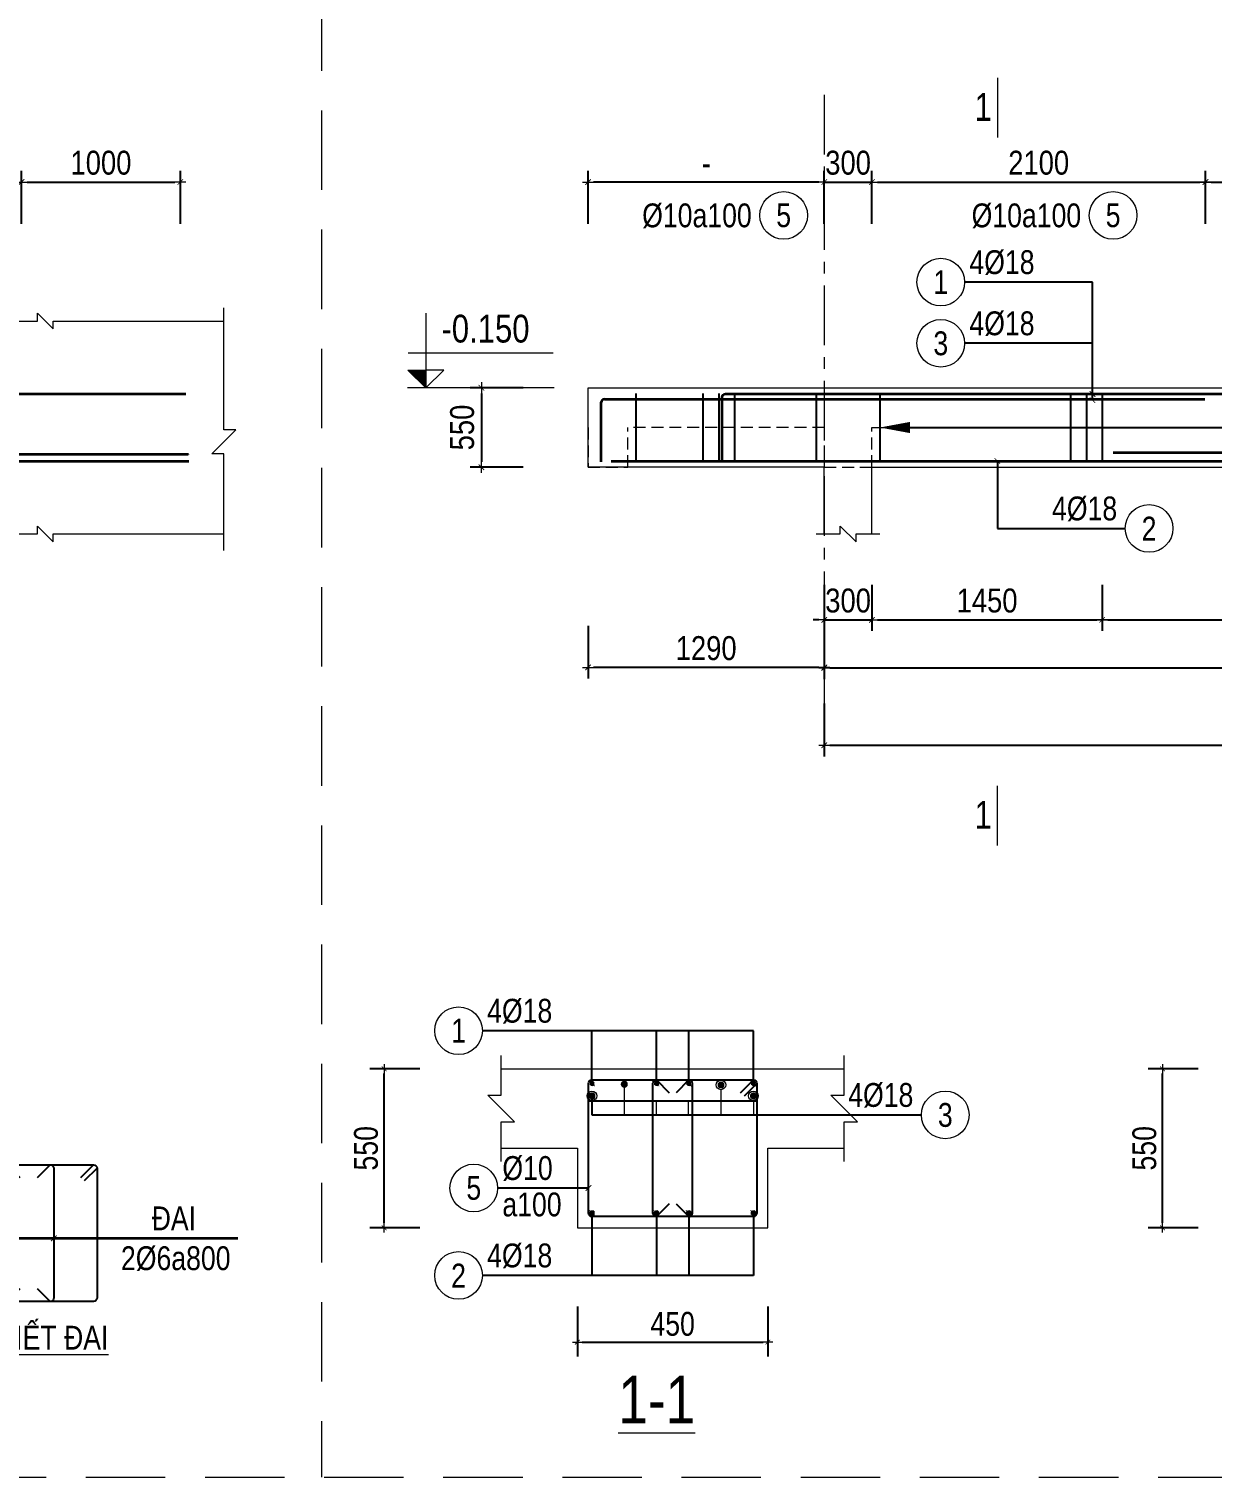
# Model space of a CAD drawing. Header units: millimetres. Extents: x 397144 to 10081729, y 99180 to 1327802.
# Drawn here: x 4934387 to 4941835, y 698151 to 707265 of the extents above; entities that cross this region are included whole.
import ezdxf
from ezdxf.enums import TextEntityAlignment as Align

# ---------------------------------------------------------------- set-up
doc = ezdxf.new("R2010")
doc.units = ezdxf.units.MM
doc.header["$PDSIZE"] = -10
doc.linetypes.add('CENTER', pattern=[2, 1.25, -0.25, 0.25, -0.25])
doc.linetypes.add('HIDDEN', pattern=[0.375, 0.25, -0.125])
doc.layers.get('0').update_dxf_attribs({"linetype": 'CONTINUOUS'})
doc.layers.get('Defpoints').update_dxf_attribs({"color": 12, "linetype": 'CONTINUOUS'})
for name, color, linetype, lineweight in [('kata_dim', 8, 'CONTINUOUS', 13), ('kata_grid', 8, 'CENTER', 13), ('kata_net khuat', 9, 'HIDDEN', 5), ('kata_net manh', 8, 'CONTINUOUS', 5), ('kata_net thay', 4, 'CONTINUOUS', 20), ('kata_text', 7, 'CONTINUOUS', 20), ('kata_thep chu', 1, 'CONTINUOUS', 35), ('kata_thep dai', 220, 'CONTINUOUS', 25)]:
    doc.layers.add(name, color=color, linetype=linetype, lineweight=lineweight)
doc.styles.add('kata_text', font='arial.ttf', dxfattribs={"width": 0.8})
doc.styles.add('Star-HelCon', font='VHELVCN_0.TTF')
doc.dimstyles.new('kata_dim_30', dxfattribs={"dimscale": 60, "dimtxt": 2.5, "dimasz": 0.5, "dimexe": 1.5, "dimexo": 2.5, "dimtad": 1, "dimdec": 0, "dimlfac": 0.5, "dimzin": 0, "dimdsep": 46, "dimtxsty": 'kata_text', "dimblk": 'kata_block_ArchTick', "dimcen": 0.09, "dimdle": 1.2, "dimclrd": 8, "dimclre": 8, "dimclrt": 3, "dimadec": 0, "dimazin": 0, "dimtfac": 1, "dimtdec": 0, "dimtix": 1, "dimtofl": 0, "dimtmove": 0, "dimatfit": 3, "dimfxl": 3.75, "dimfxlon": 1, "dimtolj": 1, "dimtzin": 0, "dimarcsym": 0})
doc.dimstyles.new('kata_dim_70', dxfattribs={"dimscale": 70, "dimtxt": 2.15, "dimasz": 0.5, "dimexe": 1, "dimexo": 2, "dimtad": 1, "dimdec": 0, "dimrnd": 5, "dimzin": 0, "dimdsep": 46, "dimtxsty": 'Star-HelCon', "dimblk": 'kata_block_ArchTick', "dimcen": 0.09, "dimdle": 1.2, "dimclrd": 8, "dimclre": 8, "dimclrt": 3, "dimadec": 0, "dimazin": 0, "dimtfac": 1, "dimtdec": 0, "dimtix": 1, "dimtmove": 2, "dimatfit": 3, "dimfxl": 3.75, "dimfxlon": 1, "dimtolj": 1, "dimtzin": 0, "dimarcsym": 0})
doc.dimstyles.new('kata_rai_thep', dxfattribs={"dimtxt": 2, "dimasz": 1, "dimexe": 0, "dimexo": 0, "dimtad": 1, "dimdec": 0, "dimzin": 12, "dimdsep": 46, "dimtxsty": 'kata_text', "dimblk": 'kata_block_RUNTIC', "dimcen": 0, "dimse1": 1, "dimse2": 1, "dimclrd": 6, "dimclre": 6, "dimclrt": 7, "dimadec": 0, "dimazin": 3, "dimtfac": 1, "dimtdec": 0, "dimtmove": 2, "dimatfit": 3, "dimldrblk": 'kata_block_LEADERTIC', "dimfxl": 1, "dimtolj": 1, "dimtzin": 0, "dimlwd": -1, "dimlwe": -1, "dimarcsym": 0})

# ---------------------------------------------------------------- blocks, each defined once
blk = doc.blocks.new('kata_block_ArchTick')
at = {"color": 8}
blk.add_line((1, 0), (-1, 0), dxfattribs=at)
at = {"color": 8, "const_width": 0.15}
blk.add_lwpolyline([(-0.5, -0.5), (0.5, 0.5)], dxfattribs=at)
blk = doc.blocks.new('*D520')
at = {"layer": 'Defpoints', "color": 0, "transparency": 16777216}
for p in [(4935339.943235187, 706301.5012296885), (4935339.943235187, 705426.5012296885), (4934339.943235187, 705006.5012296885)]:
    blk.add_point(p, dxfattribs=at)
at = {"layer": 'kata_dim', "color": 8, "lineweight": -2, "transparency": 16777216}
for p, q in [((4934339.943235187, 706039.0012296885), (4934339.943235187, 706371.5012296885)), ((4934374.943235187, 706301.5012296885), (4935304.943235187, 706301.5012296885)), ((4935339.943235187, 706039.0012296885), (4935339.943235187, 706371.5012296885))]:
    blk.add_line(p, q, dxfattribs=at)
at = {"layer": 'kata_dim', "color": 8, "lineweight": -2, "transparency": 16777216, "xscale": 35, "yscale": 35, "zscale": 35, "rotation": 180}
blk.add_blockref('kata_block_ArchTick', (4934339.943235187, 706301.5012296885), dxfattribs=at)
at = {"layer": 'kata_dim', "color": 8, "lineweight": -2, "transparency": 16777216, "xscale": 35, "yscale": 35, "zscale": 35}
blk.add_blockref('kata_block_ArchTick', (4935339.943235187, 706301.5012296885), dxfattribs=at)
at = {"layer": 'kata_dim', "color": 3, "transparency": 16777216, "insert": (4934839.943235187, 706422.1065630219), "char_height": 150.5, "attachment_point": 5, "style": 'Star-HelCon'}
blk.add_mtext('\\A1;1000', dxfattribs=at)
blk = doc.blocks.new('*D534')
at = {"layer": 'Defpoints', "color": 0, "transparency": 16777216}
for p in [(4939693.582576204, 706301.5012296885), (4939393.582576204, 705006.5012296885), (4939693.582576204, 705006.5012296885)]:
    blk.add_point(p, dxfattribs=at)
at = {"layer": 'kata_dim', "color": 8, "lineweight": -2, "transparency": 16777216}
for p, q in [((4939358.582576204, 706301.5012296885), (4939323.582576204, 706301.5012296885)), ((4939393.582576204, 706039.0012296885), (4939393.582576204, 706371.5012296885)), ((4939393.582576204, 706301.5012296885), (4939693.582576204, 706301.5012296885)), ((4939693.582576204, 706039.0012296885), (4939693.582576204, 706371.5012296885)), ((4939728.582576204, 706301.5012296885), (4939763.582576204, 706301.5012296885))]:
    blk.add_line(p, q, dxfattribs=at)
at = {"layer": 'kata_dim', "color": 8, "lineweight": -2, "transparency": 16777216, "xscale": 35, "yscale": 35, "zscale": 35}
blk.add_blockref('kata_block_ArchTick', (4939393.582576204, 706301.5012296885), dxfattribs=at)
at = {"layer": 'kata_dim', "color": 8, "lineweight": -2, "transparency": 16777216, "xscale": 35, "yscale": 35, "zscale": 35, "rotation": 180}
blk.add_blockref('kata_block_ArchTick', (4939693.582576204, 706301.5012296885), dxfattribs=at)
at = {"layer": 'kata_dim', "color": 3, "transparency": 16777216, "insert": (4939543.582576204, 706422.1065630219), "char_height": 150.5, "attachment_point": 5, "style": 'Star-HelCon'}
blk.add_mtext('\\A1;300', dxfattribs=at)
blk = doc.blocks.new('*D535')
at = {"layer": 'Defpoints', "color": 0, "transparency": 16777216}
for p in [(4941793.582576204, 706301.5012296885), (4939693.582576204, 705006.5012296885), (4941793.582576204, 705006.5012296885)]:
    blk.add_point(p, dxfattribs=at)
at = {"layer": 'kata_dim', "color": 8, "lineweight": -2, "transparency": 16777216}
for p, q in [((4939693.582576204, 706039.0012296885), (4939693.582576204, 706371.5012296885)), ((4939728.582576204, 706301.5012296885), (4941758.582576204, 706301.5012296885)), ((4941793.582576204, 706039.0012296885), (4941793.582576204, 706371.5012296885))]:
    blk.add_line(p, q, dxfattribs=at)
at = {"layer": 'kata_dim', "color": 8, "lineweight": -2, "transparency": 16777216, "xscale": 35, "yscale": 35, "zscale": 35, "rotation": 180}
blk.add_blockref('kata_block_ArchTick', (4939693.582576204, 706301.5012296885), dxfattribs=at)
at = {"layer": 'kata_dim', "color": 8, "lineweight": -2, "transparency": 16777216, "xscale": 35, "yscale": 35, "zscale": 35}
blk.add_blockref('kata_block_ArchTick', (4941793.582576204, 706301.5012296885), dxfattribs=at)
at = {"layer": 'kata_dim', "color": 3, "transparency": 16777216, "insert": (4940743.582576204, 706422.1065630219), "char_height": 150.5, "attachment_point": 5, "style": 'Star-HelCon'}
blk.add_mtext('\\A1;2100', dxfattribs=at)
blk = doc.blocks.new('*D536')
at = {"layer": 'Defpoints', "color": 0, "transparency": 16777216}
for p in [(4944942.069798553, 706301.5012296885), (4941793.582576204, 705006.5012296885), (4944942.069798553, 705006.5012296885)]:
    blk.add_point(p, dxfattribs=at)
at = {"layer": 'kata_dim', "color": 8, "lineweight": -2, "transparency": 16777216}
for p, q in [((4941793.582576204, 706039.0012296885), (4941793.582576204, 706371.5012296885)), ((4941828.582576204, 706301.5012296885), (4944907.069798553, 706301.5012296885)), ((4944942.069798553, 706039.0012296885), (4944942.069798553, 706371.5012296885))]:
    blk.add_line(p, q, dxfattribs=at)
at = {"layer": 'kata_dim', "color": 8, "lineweight": -2, "transparency": 16777216, "xscale": 35, "yscale": 35, "zscale": 35, "rotation": 180}
blk.add_blockref('kata_block_ArchTick', (4941793.582576204, 706301.5012296885), dxfattribs=at)
at = {"layer": 'kata_dim', "color": 8, "lineweight": -2, "transparency": 16777216, "xscale": 35, "yscale": 35, "zscale": 35}
blk.add_blockref('kata_block_ArchTick', (4944942.069798553, 706301.5012296885), dxfattribs=at)
at = {"layer": 'kata_dim', "color": 3, "transparency": 16777216, "insert": (4943367.826187379, 706422.1065630219), "char_height": 150.5, "attachment_point": 5, "style": 'Star-HelCon'}
blk.add_mtext('\\A1;3150', dxfattribs=at)
blk = doc.blocks.new('*D538')
at = {"layer": 'Defpoints', "color": 0, "transparency": 16777216}
for p in [(4938164.918038581, 705006.5012296888), (4937234.918038623, 704506.5012296888), (4938164.918038581, 704506.5012296888)]:
    blk.add_point(p, dxfattribs=at)
at = {"layer": 'kata_dim', "color": 8, "lineweight": -2, "transparency": 16777216}
for p, q in [((4937497.418038623, 705006.5012296888), (4937164.918038623, 705006.5012296888)), ((4937234.918038623, 704971.5012296888), (4937234.918038623, 704541.5012296888)), ((4937497.418038623, 704506.5012296888), (4937164.918038623, 704506.5012296888))]:
    blk.add_line(p, q, dxfattribs=at)
at = {"layer": 'kata_dim', "color": 8, "lineweight": -2, "transparency": 16777216, "xscale": 35, "yscale": 35, "zscale": 35}
for p, rotation in [((4937234.918038623, 705006.5012296888), 90), ((4937234.918038623, 704506.5012296888), 270)]:
    blk.add_blockref('kata_block_ArchTick', p, dxfattribs=dict(at, rotation=rotation))
at = {"layer": 'kata_dim', "color": 3, "transparency": 16777216, "insert": (4937114.31270529, 704756.5012296872), "char_height": 150.5, "attachment_point": 5, "rotation": 90, "style": 'Star-HelCon'}
blk.add_mtext('\\A1;550', dxfattribs=at)
blk = doc.blocks.new('kata_block_CT')
blk.add_hatch(color=256).paths.add_polyline_path([(0, 1.596954857557648), (-1.612010908633238, 1.596954857557648), (0, 0)])
at = {"ltscale": 50}
h = blk.add_hatch(dxfattribs=at)
h.set_pattern_fill('ANSI31', color=8, scale=1.406250541793835, style=0)
h.set_pattern_definition([(45.00000000000001, (0, 5.456968210637569e-12), (-3.157122508925224, 3.157122508925225), [])])
h.paths.add_polyline_path([(0, 1.596954857557648), (0, 0), (1.612010908924276, 1.596954857557648)])
at = {"color": 8, "ltscale": 50}
for p, q in [((-1.592704896858777, 3.140833880479477), (11.46947077315417, 3.140833880479477)), ((11.56125648126181, 5.456968210637569e-12), (-1.63869572513795, 5.456968210637569e-12))]:
    blk.add_line(p, q, dxfattribs=at)
for points in [[(0, 6.69495074864426), (0, 0)], [(0, 0), (-1.612010908633238, 1.596954857557648), (0, 1.596954857557648)], [(0, 0), (1.612010908924276, 1.596954857557648), (0, 1.596954857557648)]]:
    blk.add_lwpolyline(points, dxfattribs=at)
at = {"color": 3, "style": 'kata_text', "width": 0.8}
blk.add_attdef('CT', (1.409564409346785, 4.068271311703938), '', height=2.5, dxfattribs=at)
blk = doc.blocks.new('*D539')
at = {"layer": 'Defpoints', "color": 0, "transparency": 16777216}
for p in [(4939393.582576204, 703906.0145763941), (4939693.582576204, 703906.0145763941), (4939693.582576204, 703546.0145763941)]:
    blk.add_point(p, dxfattribs=at)
at = {"layer": 'kata_dim', "color": 8, "lineweight": -2, "transparency": 16777216}
for p, q in [((4939393.582576204, 703766.0145763941), (4939393.582576204, 703476.0145763941)), ((4939693.582576204, 703766.0145763941), (4939693.582576204, 703476.0145763941)), ((4939358.582576204, 703546.0145763941), (4939323.582576204, 703546.0145763941)), ((4939393.582576204, 703546.0145763941), (4939693.582576204, 703546.0145763941)), ((4939728.582576204, 703546.0145763941), (4939763.582576204, 703546.0145763941))]:
    blk.add_line(p, q, dxfattribs=at)
at = {"layer": 'kata_dim', "color": 8, "lineweight": -2, "transparency": 16777216, "xscale": 35, "yscale": 35, "zscale": 35}
blk.add_blockref('kata_block_ArchTick', (4939393.582576204, 703546.0145763941), dxfattribs=at)
at = {"layer": 'kata_dim', "color": 8, "lineweight": -2, "transparency": 16777216, "xscale": 35, "yscale": 35, "zscale": 35, "rotation": 180}
blk.add_blockref('kata_block_ArchTick', (4939693.582576204, 703546.0145763941), dxfattribs=at)
at = {"layer": 'kata_dim', "color": 3, "transparency": 16777216, "insert": (4939543.582576204, 703666.6199097275), "char_height": 150.5, "attachment_point": 5, "style": 'Star-HelCon'}
blk.add_mtext('\\A1;300', dxfattribs=at)
blk = doc.blocks.new('*D540')
at = {"layer": 'Defpoints', "color": 0, "transparency": 16777216}
for p in [(4950293.582576204, 704506.5012296885), (4939393.582576204, 704086.5012296885), (4950293.582576204, 702756.5012296885)]:
    blk.add_point(p, dxfattribs=at)
at = {"layer": 'kata_dim', "color": 8, "lineweight": -2, "transparency": 16777216}
for p, q in [((4939393.582576204, 703019.0012296885), (4939393.582576204, 702686.5012296885)), ((4950293.582576204, 703019.0012296885), (4950293.582576204, 702686.5012296885)), ((4939428.582576204, 702756.5012296885), (4950258.582576204, 702756.5012296885))]:
    blk.add_line(p, q, dxfattribs=at)
at = {"layer": 'kata_dim', "color": 8, "lineweight": -2, "transparency": 16777216, "xscale": 35, "yscale": 35, "zscale": 35, "rotation": 180}
blk.add_blockref('kata_block_ArchTick', (4939393.582576204, 702756.5012296885), dxfattribs=at)
at = {"layer": 'kata_dim', "color": 8, "lineweight": -2, "transparency": 16777216, "xscale": 35, "yscale": 35, "zscale": 35}
blk.add_blockref('kata_block_ArchTick', (4950293.582576204, 702756.5012296885), dxfattribs=at)
at = {"layer": 'kata_dim', "color": 3, "transparency": 16777216, "insert": (4944843.582576204, 702877.1065630219), "char_height": 150.5, "attachment_point": 5, "style": 'Star-HelCon'}
blk.add_mtext('\\A1;10900', dxfattribs=at)
blk = doc.blocks.new('kata_block_RUNTIC')
at = {"layer": 'kata_dim', "color": 6}
blk.add_line((0, 0.75), (0, -0.75), dxfattribs=at)
blk.add_lwpolyline([(0, 0, 0, 1, 0), (-2.69999999999709, 0, 1, 1, 0)], format="xyseb", dxfattribs=at)
blk = doc.blocks.new('*D541')
at = {"layer": 'Defpoints', "color": 6, "transparency": 16777216}
blk.add_line((4939813.582576204, 704756.5012296885), (4942273.582576204, 704756.5012296885), dxfattribs=at)
at = {"layer": 'Defpoints', "color": 0, "transparency": 16777216}
for p in [(4939743.582576204, 704756.5012296885), (4942343.582576204, 704756.5012296885), (4942343.582576204, 704756.5012296885)]:
    blk.add_point(p, dxfattribs=at)
at = {"layer": 'Defpoints', "color": 6, "transparency": 16777216, "xscale": 70, "yscale": 70, "zscale": 70, "rotation": 180}
blk.add_blockref('kata_block_RUNTIC', (4939743.582576204, 704756.5012296885), dxfattribs=at)
at = {"layer": 'Defpoints', "color": 6, "transparency": 16777216, "xscale": 70, "yscale": 70, "zscale": 70}
blk.add_blockref('kata_block_RUNTIC', (4942343.582576204, 704756.5012296885), dxfattribs=at)
blk = doc.blocks.new('kata_block_LEADERTIC')
at = {"layer": 'kata_dim', "color": 6}
blk.add_lwpolyline([(0, 0, 0, 1, 0), (-2.69999999999709, 0, 1, 1, 0)], format="xyseb", dxfattribs=at)
blk = doc.blocks.new('*U11')
blk.add_circle((2.5, 0), 2.5)
at = {"layer": 'kata_text', "color": 3, "style": 'kata_text', "width": 0.8}
blk.add_attdef('DK2', text='', height=2.5, dxfattribs=at).set_placement((-0.85, 0.8455043070534884), align=Align.RIGHT)
at = {"layer": 'kata_text', "color": 7, "style": 'kata_text', "width": 0.8}
blk.add_attdef('SH3', text='', height=2.5, dxfattribs=at).set_placement((2.5, 0), align=Align.MIDDLE)
blk = doc.blocks.new('*U14')
blk.add_circle((2.5, 0), 2.5)
at = {"layer": 'kata_text', "color": 3, "style": 'kata_text', "width": 0.8}
blk.add_attdef('DKKC2', text='', height=2.5, dxfattribs=at).set_placement((-0.85, -1.249999999999998), align=Align.RIGHT)
at = {"layer": 'kata_text', "color": 7, "style": 'kata_text', "width": 0.8}
blk.add_attdef('SH3', text='', height=2.5, dxfattribs=at).set_placement((2.5, 0), align=Align.MIDDLE)
blk = doc.blocks.new('kata_block_SECBAL')
at = {"color": 0, "linetype": 'ByBlock', "lineweight": -2}
blk.add_line((9.278846846427768e-07, 4.357142857143117), (0, -1), dxfattribs=at)
at = {"color": 0, "linetype": 'ByBlock', "lineweight": -2, "style": 'kata_text', "width": 0.8}
blk.add_attdef('DETAIL', text='', height=2.5, dxfattribs=at).set_placement((-0.4999587343882013, 1.749873724336794), align=Align.MIDDLE_RIGHT)
blk = doc.blocks.new('*U15')
at = {"color": 0, "linetype": 'ByBlock', "lineweight": -2}
blk.add_line((9.278846826760661e-07, -1), (1.966710793847991e-15, 4.357142857143117), dxfattribs=at)
at = {"color": 0, "linetype": 'ByBlock', "lineweight": -2, "style": 'kata_text', "width": 0.8}
blk.add_attdef('DETAIL', text='', height=2.5, dxfattribs=at).set_placement((-0.4999587343882013, 1.749873724336794), align=Align.MIDDLE_RIGHT)
blk = doc.blocks.new('*U12')
blk.add_circle((-2.5, 0), 2.5)
at = {"layer": 'kata_text', "color": 3, "style": 'kata_text', "width": 0.8}
blk.add_attdef('DK1', (0.5, 0.8455043070534884), '', height=2.5, dxfattribs=at)
at = {"layer": 'kata_text', "color": 7, "style": 'kata_text', "width": 0.8}
blk.add_attdef('SH2', text='', height=2.5, dxfattribs=at).set_placement((-2.5, 0), align=Align.MIDDLE)
blk = doc.blocks.new('*D545')
at = {"layer": 'Defpoints', "color": 0, "transparency": 16777216}
for p in [(4937906.644334938, 704506.5012296885), (4939393.582576204, 704429.386312315), (4937906.644334938, 703246.5012296885)]:
    blk.add_point(p, dxfattribs=at)
at = {"layer": 'kata_dim', "color": 8, "lineweight": -2, "transparency": 16777216}
for p, q in [((4937906.644334938, 703509.0012296885), (4937906.644334938, 703176.5012296885)), ((4939393.582576204, 703509.0012296885), (4939393.582576204, 703176.5012296885)), ((4939358.582576204, 703246.5012296885), (4937941.644334938, 703246.5012296885))]:
    blk.add_line(p, q, dxfattribs=at)
at = {"layer": 'kata_dim', "color": 8, "lineweight": -2, "transparency": 16777216, "xscale": 35, "yscale": 35, "zscale": 35, "rotation": 180}
blk.add_blockref('kata_block_ArchTick', (4937906.644334938, 703246.5012296885), dxfattribs=at)
at = {"layer": 'kata_dim', "color": 8, "lineweight": -2, "transparency": 16777216, "xscale": 35, "yscale": 35, "zscale": 35}
blk.add_blockref('kata_block_ArchTick', (4939393.582576204, 703246.5012296885), dxfattribs=at)
at = {"layer": 'kata_dim', "color": 3, "transparency": 16777216, "insert": (4938650.113455571, 703367.1065630219), "char_height": 150.5, "attachment_point": 5, "style": 'Star-HelCon'}
blk.add_mtext('\\A1;1290', dxfattribs=at)
blk = doc.blocks.new('*D546')
at = {"layer": 'Defpoints', "color": 0, "transparency": 16777216}
for p in [(4937906.644334938, 706301.5012296885), (4939393.582576204, 705006.5012296885), (4937906.644334938, 704756.5012296885)]:
    blk.add_point(p, dxfattribs=at)
at = {"layer": 'kata_dim', "color": 8, "lineweight": -2, "transparency": 16777216}
for p, q in [((4937906.644334938, 706039.0012296885), (4937906.644334938, 706371.5012296885)), ((4939358.582576204, 706301.5012296885), (4937941.644334938, 706301.5012296885)), ((4939393.582576204, 706039.0012296885), (4939393.582576204, 706371.5012296885))]:
    blk.add_line(p, q, dxfattribs=at)
at = {"layer": 'kata_dim', "color": 8, "lineweight": -2, "transparency": 16777216, "xscale": 35, "yscale": 35, "zscale": 35, "rotation": 180}
blk.add_blockref('kata_block_ArchTick', (4937906.644334938, 706301.5012296885), dxfattribs=at)
at = {"layer": 'kata_dim', "color": 8, "lineweight": -2, "transparency": 16777216, "xscale": 35, "yscale": 35, "zscale": 35}
blk.add_blockref('kata_block_ArchTick', (4939393.582576204, 706301.5012296885), dxfattribs=at)
at = {"layer": 'kata_dim', "color": 3, "transparency": 16777216, "insert": (4938650.113455571, 706420.5012296885), "char_height": 150.5, "attachment_point": 5, "style": 'Star-HelCon'}
blk.add_mtext('\\A1;-', dxfattribs=at)
blk = doc.blocks.new('*D549')
at = {"layer": 'Defpoints', "color": 0, "ltscale": 0.8, "transparency": 16777216}
for p in [(4939693.582576204, 703906.0145763941), (4941143.582576205, 703906.0145763941), (4941143.582576205, 703546.0145763941)]:
    blk.add_point(p, dxfattribs=at)
at = {"layer": 'kata_dim', "color": 8, "lineweight": -2, "ltscale": 0.8, "transparency": 16777216}
for p, q in [((4939693.582576204, 703766.0145763941), (4939693.582576204, 703476.0145763941)), ((4941143.582576205, 703766.0145763941), (4941143.582576205, 703476.0145763941)), ((4939728.582576204, 703546.0145763941), (4941108.582576205, 703546.0145763941))]:
    blk.add_line(p, q, dxfattribs=at)
at = {"layer": 'kata_dim', "color": 8, "lineweight": -2, "ltscale": 0.8, "transparency": 16777216, "xscale": 35, "yscale": 35, "zscale": 35, "rotation": 180}
blk.add_blockref('kata_block_ArchTick', (4939693.582576204, 703546.0145763941), dxfattribs=at)
at = {"layer": 'kata_dim', "color": 8, "lineweight": -2, "ltscale": 0.8, "transparency": 16777216, "xscale": 35, "yscale": 35, "zscale": 35}
blk.add_blockref('kata_block_ArchTick', (4941143.582576205, 703546.0145763941), dxfattribs=at)
at = {"layer": 'kata_dim', "color": 3, "ltscale": 0.8, "transparency": 16777216, "insert": (4940418.582576204, 703666.6199097275), "char_height": 150.5, "attachment_point": 5, "style": 'Star-HelCon'}
blk.add_mtext('\\A1;1450', dxfattribs=at)
blk = doc.blocks.new('*D550')
at = {"layer": 'Defpoints', "color": 0, "ltscale": 0.8, "transparency": 16777216}
for p in [(4941143.582576205, 703906.0145763941), (4945293.582576205, 703906.0145763941), (4945293.582576205, 703546.0145763941)]:
    blk.add_point(p, dxfattribs=at)
at = {"layer": 'kata_dim', "color": 8, "lineweight": -2, "ltscale": 0.8, "transparency": 16777216}
for p, q in [((4941143.582576205, 703766.0145763941), (4941143.582576205, 703476.0145763941)), ((4945293.582576205, 703766.0145763941), (4945293.582576205, 703476.0145763941)), ((4941178.582576205, 703546.0145763941), (4945258.582576205, 703546.0145763941))]:
    blk.add_line(p, q, dxfattribs=at)
at = {"layer": 'kata_dim', "color": 8, "lineweight": -2, "ltscale": 0.8, "transparency": 16777216, "xscale": 35, "yscale": 35, "zscale": 35, "rotation": 180}
blk.add_blockref('kata_block_ArchTick', (4941143.582576205, 703546.0145763941), dxfattribs=at)
at = {"layer": 'kata_dim', "color": 8, "lineweight": -2, "ltscale": 0.8, "transparency": 16777216, "xscale": 35, "yscale": 35, "zscale": 35}
blk.add_blockref('kata_block_ArchTick', (4945293.582576205, 703546.0145763941), dxfattribs=at)
at = {"layer": 'kata_dim', "color": 3, "ltscale": 0.8, "transparency": 16777216, "insert": (4943218.582576205, 703666.6199097275), "char_height": 150.5, "attachment_point": 5, "style": 'Star-HelCon'}
blk.add_mtext('\\A1;4150', dxfattribs=at)
blk = doc.blocks.new('*D552')
at = {"layer": 'Defpoints', "color": 0, "ltscale": 0.8, "transparency": 16777216}
for p in [(4946743.582576205, 703766.0145763941), (4939393.582576204, 703603.3694182129), (4946743.582576205, 703243.3694182129)]:
    blk.add_point(p, dxfattribs=at)
at = {"layer": 'kata_dim', "color": 8, "lineweight": -2, "ltscale": 0.8, "transparency": 16777216}
for p, q in [((4946743.582576205, 703505.8694182129), (4946743.582576205, 703173.3694182129)), ((4939393.582576204, 703463.3694182129), (4939393.582576204, 703173.3694182129)), ((4939428.582576204, 703243.3694182129), (4946708.582576205, 703243.3694182129))]:
    blk.add_line(p, q, dxfattribs=at)
at = {"layer": 'kata_dim', "color": 8, "lineweight": -2, "ltscale": 0.8, "transparency": 16777216, "xscale": 35, "yscale": 35, "zscale": 35, "rotation": 180}
blk.add_blockref('kata_block_ArchTick', (4939393.582576204, 703243.3694182129), dxfattribs=at)
at = {"layer": 'kata_dim', "color": 8, "lineweight": -2, "ltscale": 0.8, "transparency": 16777216, "xscale": 35, "yscale": 35, "zscale": 35}
blk.add_blockref('kata_block_ArchTick', (4946743.582576205, 703243.3694182129), dxfattribs=at)
at = {"layer": 'kata_dim', "color": 3, "ltscale": 0.8, "transparency": 16777216, "insert": (4943068.582576204, 703363.9747515463), "char_height": 150.5, "attachment_point": 5, "style": 'Star-HelCon'}
blk.add_mtext('\\A1;7350', dxfattribs=at)
blk = doc.blocks.new('*D548')
at = {"layer": 'Defpoints', "color": 0, "transparency": 16777216}
for p in [(4937839.138382277, 699720.247850758), (4939039.138382277, 699720.247850758), (4939039.138382277, 699000.247850758)]:
    blk.add_point(p, dxfattribs=at)
at = {"layer": 'kata_dim', "color": 8, "lineweight": -2, "transparency": 16777216}
for p, q in [((4937839.138382277, 699225.247850758), (4937839.138382277, 698910.247850758)), ((4939039.138382277, 699225.247850758), (4939039.138382277, 698910.247850758)), ((4937869.138382277, 699000.247850758), (4939009.138382277, 699000.247850758))]:
    blk.add_line(p, q, dxfattribs=at)
at = {"layer": 'kata_dim', "color": 8, "lineweight": -2, "transparency": 16777216, "xscale": 30, "yscale": 30, "zscale": 30, "rotation": 180}
blk.add_blockref('kata_block_ArchTick', (4937839.138382277, 699000.247850758), dxfattribs=at)
at = {"layer": 'kata_dim', "color": 8, "lineweight": -2, "transparency": 16777216, "xscale": 30, "yscale": 30, "zscale": 30}
blk.add_blockref('kata_block_ArchTick', (4939039.138382277, 699000.247850758), dxfattribs=at)
at = {"layer": 'kata_dim', "color": 3, "transparency": 16777216, "insert": (4938439.138382277, 699114.3337989163), "char_height": 150, "attachment_point": 5, "style": 'kata_text'}
blk.add_mtext('\\A1;450', dxfattribs=at)
blk = doc.blocks.new('kata_block_TD')
at = {"color": 6, "linetype": 'ByBlock', "lineweight": -2, "style": 'kata_text', "width": 0.8}
blk.add_attdef('SECTDET2', text='', height=5, dxfattribs=at).set_placement((0, 7.970649532882817), align=Align.CENTER)
at = {"color": 0, "linetype": 'ByBlock', "lineweight": -2, "style": 'kata_text', "width": 0.8}
blk.add_attdef('SECTDET1', text='', height=5, dxfattribs=at).set_placement((0, 1.470649532882817), align=Align.CENTER)
at = {"color": 3, "lineweight": 25, "style": 'kata_text', "width": 0.8}
blk.add_attdef('SSCALE', text='', height=2.5, dxfattribs=at).set_placement((0, -3.998868953555331), align=Align.CENTER)
blk = doc.blocks.new('*D531')
at = {"layer": 'Defpoints', "color": 0, "transparency": 16777216}
for p in [(4936623.138382294, 700720.2478507583), (4937839.138382279, 700720.2478507583), (4937839.138382279, 699720.2478507583)]:
    blk.add_point(p, dxfattribs=at)
at = {"layer": 'kata_dim', "color": 8, "lineweight": -2, "transparency": 16777216}
for p, q in [((4936848.138382294, 700720.2478507583), (4936533.138382294, 700720.2478507583)), ((4936623.138382294, 699750.2478507583), (4936623.138382294, 700690.2478507583)), ((4936848.138382294, 699720.2478507583), (4936533.138382294, 699720.2478507583))]:
    blk.add_line(p, q, dxfattribs=at)
at = {"layer": 'kata_dim', "color": 8, "lineweight": -2, "transparency": 16777216, "xscale": 30, "yscale": 30, "zscale": 30}
for p, rotation in [((4936623.138382294, 700720.2478507583), 90), ((4936623.138382294, 699720.2478507583), 270)]:
    blk.add_blockref('kata_block_ArchTick', p, dxfattribs=dict(at, rotation=rotation))
at = {"layer": 'kata_dim', "color": 3, "transparency": 16777216, "insert": (4936509.052434135, 700220.2478507567), "char_height": 150, "attachment_point": 5, "rotation": 90, "style": 'kata_text'}
blk.add_mtext('\\A1;550', dxfattribs=at)
blk = doc.blocks.new('kata_block_THEP')
at = {"layer": 'kata_thep chu', "color": 0}
for p, q in [((-0.5, 0), (0.5, 0)), ((-0.3535533905960619, 0.353553390592424), (0.3535533905960619, -0.353553390592424)), ((0.3535533905960619, 0.353553390592424), (-0.3535533905960619, -0.353553390592424)), ((0, 0.5), (0, -0.5))]:
    blk.add_line(p, q, dxfattribs=at)
at = {"layer": 'kata_thep chu', "color": 0, "const_width": 0.08333333333333334}
blk.add_lwpolyline([(-0.5, -1.818989403545856e-12, 1), (0.5000000000145519, -1.818989403545856e-12, 1), (-0.5, -1.818989403545856e-12, 1)], format="xyb", dxfattribs=at)
blk = doc.blocks.new('*U13')
blk.add_circle((-2.5, 0), 2.5)
at = {"layer": 'kata_text', "color": 3, "style": 'kata_text', "width": 0.8}
for tag, p in [('DK1', (0.5, 0.8455043070534884)), ('KC1', (0.5, -2.972544307831413))]:
    blk.add_attdef(tag, p, '', height=2.5, dxfattribs=at)
at = {"layer": 'kata_text', "color": 7, "style": 'kata_text', "width": 0.8}
blk.add_attdef('SH2', text='', height=2.5, dxfattribs=at).set_placement((-2.5, 0), align=Align.MIDDLE)
blk = doc.blocks.new('*D530')
at = {"layer": 'Defpoints', "color": 0, "transparency": 16777216}
for p in [(4941523.400187341, 700720.2478507583), (4942739.400187326, 700720.2478507583), (4942739.400187326, 699720.2478507583)]:
    blk.add_point(p, dxfattribs=at)
at = {"layer": 'kata_dim', "color": 8, "lineweight": -2, "transparency": 16777216}
for p, q in [((4941748.400187341, 700720.2478507583), (4941433.400187341, 700720.2478507583)), ((4941523.400187341, 699750.2478507583), (4941523.400187341, 700690.2478507583)), ((4941748.400187341, 699720.2478507583), (4941433.400187341, 699720.2478507583))]:
    blk.add_line(p, q, dxfattribs=at)
at = {"layer": 'kata_dim', "color": 8, "lineweight": -2, "transparency": 16777216, "xscale": 30, "yscale": 30, "zscale": 30}
for p, rotation in [((4941523.400187341, 700720.2478507583), 90), ((4941523.400187341, 699720.2478507583), 270)]:
    blk.add_blockref('kata_block_ArchTick', p, dxfattribs=dict(at, rotation=rotation))
at = {"layer": 'kata_dim', "color": 3, "transparency": 16777216, "insert": (4941409.314239182, 700220.2478507567), "char_height": 150, "attachment_point": 5, "rotation": 90, "style": 'kata_text'}
blk.add_mtext('\\A1;550', dxfattribs=at)
blk = doc.blocks.new('ct dai')
at = {"layer": 'kata_thep dai'}
for points in [[(3878222.79751323, -233111.3542104892), (3878302.79751323, -233031.3542104892, -0.414213562), (3878324.79751323, -233053.3542104892), (3878324.79751323, -233869.3542104892, -0.414213562), (3878302.79751323, -233891.3542104892), (3877486.79751323, -233891.3542104892, -0.414213562), (3877464.79751323, -233869.3542104892), (3877464.79751323, -233053.3542104892, -0.414213562), (3877486.79751323, -233031.3542104892), (3878302.79751323, -233031.3542104892, -0.414213562), (3878324.79751323, -233053.3542104892), (3878244.79751323, -233133.3542104892)], [(3877838.79751323, -233811.3542104892), (3877758.797513244, -233891.3542104892), (3877758.797513229, -233891.3542104892, -0.414213562), (3877736.797513229, -233869.3542104892), (3877736.797513229, -233053.3542104892, -0.414213562), (3877758.797513229, -233031.3542104892), (3877758.797513244, -233031.3542104892), (3877838.79751323, -233111.3542104891)], [(3878030.797513229, -233031.3542104892), (3878030.797513229, -233031.3542104892, -0.414213562), (3878052.797513229, -233053.3542104892), (3878052.797513229, -233869.3542104892, -0.414213562), (3878030.797513229, -233891.3542104892), (3878030.797513216, -233891.3542104892), (3877950.797513229, -233811.3542104892)], [(3877950.797513229, -233111.3542104891), (3878030.797513215, -233031.3542104891), (3878030.797513229, -233031.3542104892, -0.414213562), (3878052.797513229, -233053.3542104892), (3878052.797513229, -233053.3542104892)]]:
    blk.add_lwpolyline(points, format="xyb", dxfattribs=at)
at = {"layer": 'kata_text', "color": 3, "style": 'kata_text', "width": 0.8}
for s, p in [('ĐAI DẦM', (3876628.292, -233443.6895)), ('ĐAI', (3878668.859789761, -233443.6895)), ('2%%C6a800', (3878475.682289761, -233694.3863247983))]:
    blk.add_text(s, height=150, dxfattribs=at).set_placement(p)
at = {"layer": 'kata_text', "style": 'kata_text', "width": 0.8}
blk.add_text('%%UCHI TIẾT ĐAI', height=150, dxfattribs=at).set_placement((3877372.087289761, -234194.5625))
at = {"layer": 'kata_net manh'}
for points in [[(3877464.79751323, -233494.2937104892), (3876577.440513229, -233494.2937104892)], [(3877736.797513229, -233494.2937104892), (3878896.15451323, -233494.2937104892)], [(3878052.797513229, -233494.2937104892), (3879212.15451323, -233494.2937104892)]]:
    blk.add_leader(points, dimstyle='kata_dim_70', override={"dimasz": 0.5, "dimldrblk": 'ArchTick'}, dxfattribs=at)

msp = doc.modelspace()

# ---------------------------------------------------------------- linework, layer by layer
at = {"layer": 'kata_dim'}
for points in [[(4934289.943235187, 705426.5012296885), (4934439.943235187, 705426.5012296885), (4934439.943235187, 705476.5012296885), (4934539.943235187, 705376.5012296885), (4934539.943235187, 705426.5012296885), (4935613.36208217, 705426.5012296885)], [(4935613.36208217, 703982.1898483625), (4935613.36208217, 704591.2571721682), (4935538.36208217, 704591.2571721682), (4935688.36208217, 704741.2571721682), (4935613.36208217, 704741.2571721682), (4935613.36208217, 705508.8948483625)], [(4934289.943235187, 704086.5012296885), (4934439.943235187, 704086.5012296885), (4934439.943235187, 704136.5012296885), (4934539.943235187, 704036.5012296885), (4934539.943235187, 704086.5012296885), (4934782.694580955, 704086.5012296885)], [(4934289.943235187, 704086.5012296885), (4934439.943235187, 704086.5012296885), (4934439.943235187, 704136.5012296885), (4934539.943235187, 704036.5012296885), (4934539.943235187, 704086.5012296885), (4935613.36208217, 704086.5012296885)], [(4939343.582576204, 704086.5012296885), (4939493.582576204, 704086.5012296885), (4939493.582576204, 704136.5012296885), (4939593.582576204, 704036.5012296885), (4939593.582576204, 704086.5012296885), (4939743.582576204, 704086.5012296885)], [(4937359.138382277, 700136.9145174245), (4937359.138382277, 700386.9145174245), (4937442.471715611, 700386.9145174245), (4937275.805048944, 700553.5811840913), (4937359.138382277, 700553.5811840913), (4937359.138382277, 700803.5811840913)], [(4939519.138382277, 700136.9145174245), (4939519.138382277, 700386.9145174245), (4939602.471715611, 700386.9145174245), (4939435.805048944, 700553.5811840913), (4939519.138382277, 700553.5811840913), (4939519.138382277, 700803.5811840913)]]:
    msp.add_lwpolyline(points, dxfattribs=at)
at = {"layer": 'kata_grid', "ltscale": 300}
msp.add_line((4939393.582576204, 706849.8270387885), (4939393.582576204, 702674.8270387885), dxfattribs=at)
at = {"layer": 'kata_net khuat', "ltscale": 2000}
msp.add_line((4936227.664150739, 707501.8721892706), (4936227.664150739, 698151.2732299182), dxfattribs=at)
at = {"layer": 'kata_net khuat', "ltscale": 300}
for p, q in [((4937906.644334938, 705006.5012296885), (4938156.644334938, 705006.5012296885)), ((4939393.582576204, 705006.5012296885), (4939693.582576204, 705006.5012296885)), ((4939393.582576204, 704756.5012296885), (4938156.644334938, 704756.5012296885)), ((4939693.582576204, 704756.5012296885), (4950293.582576204, 704756.5012296885))]:
    msp.add_line(p, q, dxfattribs=at)
for points in [[(4937906.644334938, 704756.5012296885), (4937906.644334938, 704506.5012296885), (4938156.644334938, 704506.5012296885), (4938156.644334938, 704756.5012296885)], [(4939393.582576204, 704756.5012296885), (4939393.582576204, 704506.5012296885), (4939693.582576204, 704506.5012296885), (4939693.582576204, 704756.5012296885)]]:
    msp.add_lwpolyline(points, dxfattribs=at)
at = {"layer": 'kata_net khuat', "ltscale": 2000}
msp.add_lwpolyline([(4907745.118545927, 698151.2732299182), (4956380.013737049, 698151.2732299182)], dxfattribs=at)
at = {"layer": 'kata_net manh'}
for p, q in [((4938134.138382291, 700623.6312042807), (4938134.138382291, 700430.247850758)), ((4938743.138382291, 700589.0217042809), (4938743.138382291, 700430.247850758)), ((4937931.138382277, 700520.247850758), (4937931.138382277, 700430.247850758)), ((4938336.006605582, 700520.247850758), (4938336.006605582, 700430.247850758)), ((4938537.033605582, 700520.247850758), (4938537.033605582, 700430.247850758)), ((4938947.138382277, 700520.247850758), (4938947.138382277, 700430.247850758))]:
    msp.add_line(p, q, dxfattribs=at)
for centre in [(4938743.138382291, 700619.0217042809), (4937931.138382277, 700550.247850758), (4938947.138382277, 700550.247850758)]:
    msp.add_circle(centre, 30, dxfattribs=at)
at = {"layer": 'kata_net thay'}
for p, q in [((4939393.582576204, 705006.5012296885), (4946743.582576206, 705006.5012296885)), ((4937359.138382277, 700720.247850758), (4939519.138382277, 700720.247850758))]:
    msp.add_line(p, q, dxfattribs=at)
for points in [[(4939393.582576204, 704086.5012296885), (4939393.582576204, 704506.5012296885), (4937906.644334938, 704506.5012296885), (4937906.644334938, 705006.5012296885), (4939393.582576204, 705006.5012296885)], [(4939693.582576204, 704086.5012296885), (4939693.582576204, 704506.5012296885), (4946743.582576205, 704506.5012296885)], [(4937359.138382277, 700220.247850758), (4937839.138382277, 700220.247850758), (4937839.138382277, 699720.247850758), (4939039.138382277, 699720.247850758), (4939039.138382277, 700220.247850758), (4939519.138382277, 700220.247850758)]]:
    msp.add_lwpolyline(points, dxfattribs=at)
at = {"layer": 'kata_thep chu'}
for p, q in [((4938009.649777453, 704935.2283136221), (4941790.457824035, 704935.228313622)), ((4937989.649777453, 704540.1959322961), (4937989.649777453, 704915.2283136221)), ((4945293.582576205, 704596.7468483637), (4941212.354751127, 704596.7468483634)), ((4921047.539157446, 704545.5012296885), (4935393.217406166, 704545.5012296884)), ((4938051.178498463, 704545.5012296885), (4953196.856747183, 704545.5012296884))]:
    msp.add_line(p, q, dxfattribs=at)
at = {"layer": 'kata_thep chu', "flags": 128}
for points in [[(4920948.004993921, 704540.6371365588), (4920948.004993921, 704947.5012296885, -0.414213562236706), (4920968.004993932, 704967.501229689), (4935374.943235187, 704967.501229689)], [(4938751.644334938, 704540.6371365588), (4938751.644334938, 704947.5012296885, -0.414213562236706), (4938771.64433495, 704967.501229689), (4953178.582576204, 704967.501229689)], [(4935388.026943526, 704587.5743120868), (4935388.026943526, 704587.5743120868, -0.4142135619963204), (4935388.026943526, 704587.5743120868), (4932134.565821398, 704587.5743120868)]]:
    msp.add_lwpolyline(points, format="xyb", dxfattribs=at)
at = {"layer": 'kata_thep chu'}
msp.add_arc((4938009.649777466, 704915.228313609), 20.00000001257285, 90, 179.9999999733196, dxfattribs=at)
at = {"layer": 'kata_thep dai', "ltscale": 52.5}
for p, q in [((4938206.644334938, 704971.5012296885), (4938206.644334938, 704541.5012296885)), ((4938629.297394723, 704971.5012296885), (4938629.297394723, 704541.5012296885)), ((4938729.297394723, 704971.5012296885), (4938729.297394723, 704541.5012296885)), ((4938829.297394723, 704971.5012296885), (4938829.297394723, 704541.5012296885)), ((4939343.582576204, 704971.5012296885), (4939343.582576204, 704541.5012296885)), ((4939743.582576204, 704971.5012296885), (4939743.582576204, 704541.5012296885)), ((4940943.582576204, 704971.5012296885), (4940943.582576204, 704541.5012296885)), ((4941043.582576204, 704971.5012296885), (4941043.582576204, 704541.5012296885)), ((4941143.582576204, 704971.5012296885), (4941143.582576204, 704541.5012296885))]:
    msp.add_line(p, q, dxfattribs=at)
at = {"layer": 'kata_thep dai'}
msp.add_line((4937909.138382277, 700519.0317042809), (4938969.138382277, 700519.0317042809), dxfattribs=at)
for points in [[(4938867.138382277, 700570.247850758), (4938947.138382277, 700650.247850758, -0.414213562), (4938969.138382277, 700628.247850758), (4938969.138382277, 699812.247850758, -0.414213562), (4938947.138382277, 699790.247850758), (4937931.138382277, 699790.247850758, -0.414213562), (4937909.138382277, 699812.247850758), (4937909.138382277, 700628.247850758, -0.414213562), (4937931.138382277, 700650.247850758), (4938947.138382277, 700650.247850758, -0.414213562), (4938969.138382277, 700628.247850758), (4938889.138382277, 700548.247850758)], [(4938417.138382292, 699870.2478507579), (4938337.138382305, 699790.247850758), (4938337.13838229, 699790.247850758, -0.414213562), (4938315.13838229, 699812.247850758), (4938315.13838229, 700628.247850758, -0.414213562), (4938337.13838229, 700650.247850758), (4938337.138382305, 700650.247850758), (4938417.138382292, 700570.247850758)], [(4938461.138382263, 699870.2478507579), (4938541.13838225, 699790.247850758), (4938541.138382264, 699790.247850758, 0.414213562), (4938563.138382264, 699812.247850758), (4938563.138382264, 700628.247850758, 0.414213562), (4938541.138382264, 700650.247850758), (4938541.13838225, 700650.247850758), (4938461.138382263, 700570.247850758)]]:
    msp.add_lwpolyline(points, format="xyb", dxfattribs=at)

# ---------------------------------------------------------------- block references
at = {"layer": 'kata_dim', "color": 2, "xscale": 70, "yscale": 70, "zscale": 70}
for name, p in [('kata_block_SECBAL', (4940483.582576204, 706651.5012296885)), ('*U15', (4940483.582576204, 702196.5012296885))]:
    msp.add_blockref(name, p, dxfattribs=at).add_auto_attribs({'DETAIL': '1'})
at = {"layer": 'kata_net manh', "xscale": 60, "yscale": 60, "zscale": 60}
for name, p, values in [('*U14', (4938988.049275894, 706091.5012296885), {'SH3': '5', 'DKKC2': '%%C10a100'}), ('*U14', (4941062.094422884, 706091.5012296885), {'SH3': '5', 'DKKC2': '%%C10a100'}), ('*U12', (4940277.302261822, 705671.5012296885), {'SH2': '1', 'DK1': '4%%C18'}), ('*U12', (4940277.302261822, 705286.5012296885), {'SH2': '3', 'DK1': '4%%C18'}), ('*U11', (4941288.582576204, 704121.5012296885), {'SH3': '2', 'DK2': '4%%C18'}), ('*U12', (4937241.138382277, 700960.247850758), {'SH2': '1', 'DK1': '4%%C18'}), ('*U11', (4940005.521137366, 700430.247850758), {'SH3': '3', 'DK2': '4%%C18'}), ('*U13', (4937337.138382277, 699970.247850758), {'SH2': '5', 'DK1': '%%C10', 'KC1': 'a100'}), ('*U12', (4937241.138382277, 699420.247850758), {'SH2': '2', 'DK1': '4%%C18'})]:
    msp.add_blockref(name, p, dxfattribs=at).add_auto_attribs(values)
at = {"layer": 'kata_text', "xscale": 70, "yscale": 70, "zscale": 70}
msp.add_blockref('kata_block_CT', (4936884.918038579, 705006.5012296885), dxfattribs=at).add_auto_attribs({'CT': '-0.150'})
at = {"layer": 'kata_text'}
ref = msp.add_blockref('kata_block_TD', (4938339.138382277, 698400.247850758), dxfattribs=dict(at, xscale=60, yscale=60, zscale=60))
ref.add_attrib('SECTDET1', '%%u1-1', dxfattribs={"layer": '0', "color": 0, "linetype": 'ByBlock', "lineweight": -2, "height": 300, "style": 'kata_text', "width": 0.8}).set_placement((4938339.138382277, 698488.4868227309), align=Align.CENTER)
at = {"layer": 'kata_thep chu'}
for p, xscale, yscale, zscale in [((4937931.138382277, 700550.247850758), 40, 40, 40), ((4937931.138382277, 700628.247850758), 28, 28, 28), ((4938134.138382291, 700623.6312042808), 40, 40, 40), ((4938337.138382291, 700628.247850758), 28, 28, 28), ((4938540.138382291, 700628.247850758), 28, 28, 28), ((4938743.138382291, 700619.0217042809), 40, 40, 40), ((4938947.138382277, 700550.247850758), 40, 40, 40), ((4938947.138382277, 700628.247850758), 28, 28, 28), ((4937931.138382277, 699812.247850758), 32, 32, 32), ((4938337.138382291, 699812.247850758), 32, 32, 32), ((4938540.138382291, 699812.247850758), 32, 32, 32), ((4938947.138382277, 699812.247850758), 32, 32, 32)]:
    msp.add_blockref('kata_block_THEP', p, dxfattribs=dict(at, xscale=xscale, yscale=yscale, zscale=zscale))
msp.add_blockref('ct dai', (1056490.273632878, 933147.937316086), dxfattribs=at)

# ---------------------------------------------------------------- dimensions: what is measured, and where the dimension line sits
at = {"layer": 'Defpoints'}
dim = msp.add_aligned_dim(p1=(4939743.582576204, 704756.5012296885), p2=(4942343.582576204, 704756.5012296885), distance=0, text=' ', dimstyle='kata_rai_thep', override={"dimscale": 70}, dxfattribs=at)
dim.commit()
dim.dimension.update_dxf_attribs({"geometry": '*D541', "text_midpoint": (4941043.582576204, 704756.5012296885)})
at = {"layer": 'kata_dim'}
for base, p1, p2, picture, middle in [((4935339.943235187, 706301.5012296885), (4934339.943235187, 705006.5012296885), (4935339.943235187, 705426.5012296885), '*D520', (4934839.943235187, 706422.1065630219)), ((4939693.582576204, 706301.5012296885), (4939393.582576204, 705006.5012296885), (4939693.582576204, 705006.5012296885), '*D534', (4939543.582576204, 706422.1065630219)), ((4941793.582576204, 706301.5012296885), (4939693.582576204, 705006.5012296885), (4941793.582576204, 705006.5012296885), '*D535', (4940743.582576204, 706422.1065630219)), ((4944942.069798553, 706301.5012296885), (4941793.582576204, 705006.5012296885), (4944942.069798553, 705006.5012296885), '*D536', (4943367.826187379, 706422.1065630219)), ((4950293.582576204, 702756.5012296885), (4939393.582576204, 704086.5012296885), (4950293.582576204, 704506.5012296885), '*D540', (4944843.582576204, 702877.1065630219)), ((4939693.582576204, 703546.0145763941), (4939393.582576204, 703906.0145763941), (4939693.582576204, 703906.0145763941), '*D539', (4939543.582576204, 703666.6199097275))]:
    dim = msp.add_linear_dim(base=base, p1=p1, p2=p2, dimstyle='kata_dim_70', dxfattribs=at)
    dim.commit()
    dim.dimension.update_dxf_attribs({"geometry": picture, "text_midpoint": middle})
for base, p1, p2, text, dimstyle, picture, middle in [((4937906.644334938, 706301.5012296885), (4939393.582576204, 705006.5012296885), (4937906.644334938, 704756.5012296885), '-', 'kata_dim_70', '*D546', (4938650.113455571, 706420.5012296885)), ((4937906.644334938, 703246.5012296885), (4939393.582576204, 704429.386312315), (4937906.644334938, 704506.5012296885), '1290', 'kata_dim_70', '*D545', (4938650.113455571, 703367.1065630219)), ((4939039.138382277, 699000.247850758), (4937839.138382277, 699720.247850758), (4939039.138382277, 699720.247850758), '450', 'kata_dim_30', '*D548', (4938439.138382277, 699114.3337989163))]:
    dim = msp.add_linear_dim(base=base, p1=p1, p2=p2, text=text, dimstyle=dimstyle, dxfattribs=at)
    dim.commit()
    dim.dimension.update_dxf_attribs({"geometry": picture, "text_midpoint": middle})
for base, p1, p2, dimstyle, picture, middle in [((4937234.918038623, 704506.5012296888), (4938164.918038579, 705006.5012296885), (4938164.918038579, 704506.5012296885), 'kata_dim_70', '*D538', (4937114.31270529, 704756.5012296872)), ((4936623.138382294, 700720.2478507583), (4937839.138382277, 699720.247850758), (4937839.138382277, 700720.247850758), 'kata_dim_30', '*D531', (4936509.052434135, 700220.2478507567)), ((4941523.400187341, 700720.2478507583), (4942739.400187324, 699720.247850758), (4942739.400187324, 700720.247850758), 'kata_dim_30', '*D530', (4941409.314239182, 700220.2478507567))]:
    dim = msp.add_linear_dim(base=base, p1=p1, p2=p2, angle=270, text='550', dimstyle=dimstyle, dxfattribs=at)
    dim.commit()
    dim.dimension.update_dxf_attribs({"geometry": picture, "text_midpoint": middle})
at = {"layer": 'kata_dim', "ltscale": 0.8}
for base, p1, p2, picture, middle in [((4941143.582576205, 703546.0145763941), (4939693.582576204, 703906.0145763941), (4941143.582576205, 703906.0145763941), '*D549', (4940418.582576204, 703666.6199097275)), ((4945293.582576205, 703546.0145763941), (4941143.582576205, 703906.0145763941), (4945293.582576205, 703906.0145763941), '*D550', (4943218.582576205, 703666.6199097275)), ((4946743.582576205, 703243.3694182129), (4939393.582576204, 703603.3694182129), (4946743.582576205, 703766.0145763941), '*D552', (4943068.582576204, 703363.9747515463))]:
    dim = msp.add_linear_dim(base=base, p1=p1, p2=p2, dimstyle='kata_dim_70', dxfattribs=at)
    dim.commit()
    dim.dimension.update_dxf_attribs({"geometry": picture, "text_midpoint": middle})

# ---------------------------------------------------------------- leaders
at = {"layer": 'kata_net manh'}
for points, override in [([(4941082.302261822, 704967.5012296885), (4941082.302261822, 705671.5012296885), (4940277.302261822, 705671.5012296885)], {"dimldrblk": 'ArchTick'}), ([(4941082.302261822, 704928.5012296885), (4941082.302261822, 705286.5012296885), (4940277.302261822, 705286.5012296885)], {"dimldrblk": 'ArchTick'}), ([(4940483.582576204, 704545.5012296885), (4940483.582576204, 704121.5012296885), (4941288.582576204, 704121.5012296885)], {"dimldrblk": 'ArchTick'}), ([(4937931.138382277, 700628.247850758), (4937931.138382277, 700960.247850758), (4937241.138382277, 700960.247850758)], {"dimasz": 0.5, "dimldrblk": 'ArchTick'}), ([(4938337.138382291, 700628.247850758), (4938337.138382291, 700960.247850758), (4937241.138382277, 700960.247850758)], {"dimasz": 0.5, "dimldrblk": 'ArchTick'}), ([(4938540.138382291, 700628.247850758), (4938540.138382291, 700960.247850758), (4937241.138382277, 700960.247850758)], {"dimasz": 0.5, "dimldrblk": 'ArchTick'}), ([(4938947.138382277, 700628.247850758), (4938947.138382277, 700960.247850758), (4937241.138382277, 700960.247850758)], {"dimasz": 0.5, "dimldrblk": 'ArchTick'}), ([(4937931.138382277, 700550.247850758), (4937931.138382277, 700430.247850758), (4940005.521137366, 700430.247850758)], {"dimasz": 0.5, "dimldrblk": 'ArchTick'}), ([(4937909.138382277, 699970.247850758), (4937337.138382277, 699970.247850758)], {"dimasz": 0.5, "dimldrblk": 'ArchTick'}), ([(4937931.138382277, 699812.247850758), (4937931.138382277, 699420.247850758), (4937241.138382277, 699420.247850758)], {"dimasz": 0.5, "dimldrblk": 'ArchTick'}), ([(4938337.138382291, 699812.247850758), (4938337.138382291, 699420.247850758), (4937241.138382277, 699420.247850758)], {"dimasz": 0.5, "dimldrblk": 'ArchTick'}), ([(4938540.138382291, 699812.247850758), (4938540.138382291, 699420.247850758), (4937241.138382277, 699420.247850758)], {"dimasz": 0.5, "dimldrblk": 'ArchTick'}), ([(4938947.138382277, 699812.247850758), (4938947.138382277, 699420.247850758), (4937241.138382277, 699420.247850758)], {"dimasz": 0.5, "dimldrblk": 'ArchTick'})]:
    msp.add_leader(points, dimstyle='kata_dim_70', override=override, dxfattribs=at)

doc.saveas('drawing.dxf')
